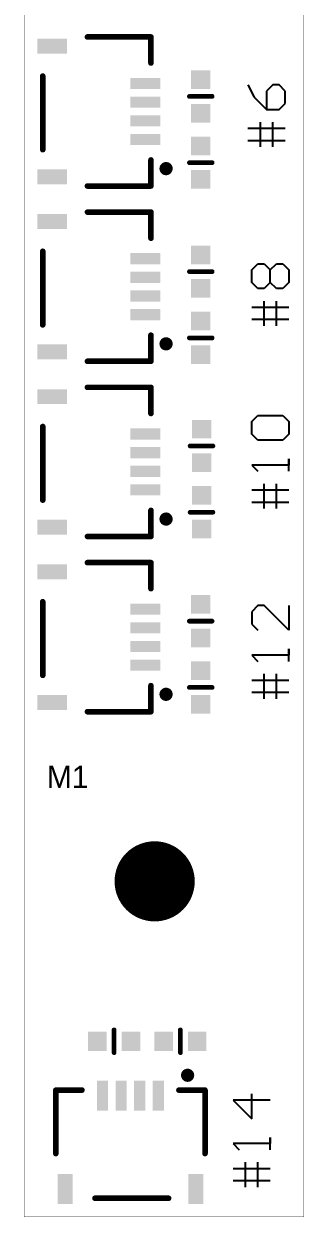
# Model space of a CAD drawing. Extents: x 385 to 449, y 85 to 220.
# Drawn here: x 385.26 to 392.77, y 151.63 to 183.63 of the extents above; entities that cross this region are included whole.
import ezdxf

# ---------------------------------------------------------------- set-up
doc = ezdxf.new("R2010")
doc.units = 0
for name, color, linetype in [('MECHANICAL1', 6, 'CONTINUOUS'), ('PADHOLELAYER', 156, 'CONTINUOUS'), ('TOPOVERLAY', 2, 'CONTINUOUS'), ('TOPPASTE', 8, 'CONTINUOUS')]:
    doc.layers.add(name, color=color, linetype=linetype)

msp = doc.modelspace()

# ---------------------------------------------------------------- linework, layer by layer
at = {"layer": 'MECHANICAL1', "const_width": 0.0127}
for points in [[(385.268, 151.633), (385.268, 219.633)], [(392.768, 151.633), (392.768, 200.933)], [(385.268, 151.633), (392.768, 151.633)]]:
    msp.add_lwpolyline(points, dxfattribs=at)
at = {"layer": 'MECHANICAL1', "const_width": 0.00635}
for points in [[(385.265, 151.633, 1), (385.271, 151.633, 1)], [(385.265, 151.633, 1), (385.271, 151.633, 1)], [(392.765, 151.633, 1), (392.771, 151.633, 1)], [(392.765, 151.633, 1), (392.771, 151.633, 1)]]:
    msp.add_lwpolyline(points, format="xyb", close=True, dxfattribs=at)
at = {"layer": 'PADHOLELAYER', "const_width": 1.075}
msp.add_lwpolyline([(388.23, 160.633, 1), (389.305, 160.633, 1)], format="xyb", close=True, dxfattribs=at)
at = {"layer": 'TOPOVERLAY'}
for p, q in [((391.268, 181.999), (391.435, 181.666)), ((391.935, 181.999), (391.768, 181.832)), ((391.768, 181.832), (391.768, 181.333)), ((392.101, 181.999), (391.935, 181.999)), ((392.268, 181.832), (392.101, 181.999)), ((392.268, 181.499), (392.268, 181.832)), ((391.435, 181.666), (391.768, 181.333)), ((392.101, 181.333), (392.268, 181.499)), ((391.768, 181.333), (392.101, 181.333)), ((391.601, 180.833), (391.601, 180.999)), ((391.935, 180.333), (391.935, 180.999)), ((391.268, 180.833), (392.268, 180.833)), ((391.601, 180.333), (391.601, 180.833)), ((392.268, 180.499), (391.268, 180.499)), ((391.368, 177.032), (391.535, 177.199)), ((391.368, 176.699), (391.368, 177.032)), ((391.535, 177.199), (391.701, 177.199)), ((391.701, 177.199), (391.868, 177.032)), ((391.868, 177.032), (392.035, 177.199)), ((391.868, 176.699), (391.868, 177.032)), ((392.035, 177.199), (392.201, 177.199)), ((392.201, 177.199), (392.368, 177.032)), ((392.368, 177.032), (392.368, 176.699)), ((391.535, 176.533), (391.368, 176.699)), ((391.868, 176.699), (391.701, 176.533)), ((392.035, 176.533), (391.868, 176.699)), ((392.368, 176.699), (392.201, 176.533)), ((391.701, 176.533), (391.535, 176.533)), ((392.201, 176.533), (392.035, 176.533)), ((391.701, 176.033), (391.701, 176.199)), ((392.035, 175.533), (392.035, 176.199)), ((391.368, 176.033), (392.368, 176.033)), ((391.701, 175.533), (391.701, 176.033)), ((392.368, 175.699), (391.368, 175.699)), ((391.368, 172.965), (391.535, 173.132)), ((391.368, 172.632), (391.368, 172.965)), ((391.535, 173.132), (392.201, 173.132)), ((392.201, 173.132), (392.368, 172.965)), ((392.368, 172.965), (392.368, 172.632)), ((391.535, 172.466), (391.368, 172.632)), ((392.368, 172.632), (392.201, 172.466)), ((392.201, 172.466), (391.535, 172.466)), ((392.368, 171.633), (392.368, 171.966)), ((392.368, 171.966), (392.368, 171.799)), ((392.368, 171.799), (391.368, 171.799)), ((391.368, 171.799), (391.535, 171.633)), ((391.701, 171.133), (391.701, 171.299)), ((392.035, 170.633), (392.035, 171.299)), ((391.368, 171.133), (392.368, 171.133)), ((391.701, 170.633), (391.701, 171.133)), ((392.368, 170.799), (391.368, 170.799)), ((391.535, 168.032), (391.368, 167.865)), ((391.368, 167.865), (391.368, 167.532)), ((391.701, 168.032), (391.535, 168.032)), ((392.368, 167.366), (391.701, 168.032)), ((392.368, 168.032), (392.368, 167.366)), ((391.368, 167.532), (391.535, 167.366)), ((392.368, 166.533), (392.368, 166.866)), ((392.368, 166.866), (392.368, 166.699)), ((392.368, 166.699), (391.368, 166.699)), ((391.368, 166.699), (391.535, 166.533)), ((391.701, 166.033), (391.701, 166.199)), ((392.035, 165.533), (392.035, 166.199)), ((391.368, 166.033), (392.368, 166.033)), ((391.701, 165.533), (391.701, 166.033)), ((392.368, 165.699), (391.368, 165.699)), ((391.368, 154.266), (391.368, 154.932)), ((391.868, 154.765), (390.868, 154.765)), ((390.868, 154.765), (391.368, 154.266)), ((391.868, 153.433), (391.868, 153.766)), ((391.868, 153.766), (391.868, 153.599)), ((391.868, 153.599), (390.868, 153.599)), ((390.868, 153.599), (391.035, 153.433)), ((391.201, 152.933), (391.201, 153.099)), ((391.535, 152.433), (391.535, 153.099)), ((390.868, 152.933), (391.868, 152.933)), ((391.201, 152.433), (391.201, 152.933)), ((391.868, 152.599), (390.868, 152.599))]:
    msp.add_line(p, q, dxfattribs=at)
for points, const_width in [([(386.966, 183.283), (388.668, 183.283)], 0.15), ([(388.668, 182.583), (388.668, 183.283)], 0.15), ([(385.768, 181.765), (385.768, 182.233)], 0.15), ([(385.768, 181.283), (385.768, 181.765)], 0.15), ([(389.699, 181.687), (390.308, 181.687)], 0.127), ([(385.768, 180.258), (385.768, 181.283)], 0.15), ([(385.768, 180.258), (385.768, 180.261)], 0.15), ([(388.668, 179.283), (388.668, 179.983)], 0.15), ([(389.699, 179.909), (390.308, 179.909)], 0.127), ([(386.966, 179.283), (388.668, 179.283)], 0.15), ([(386.966, 178.583), (388.668, 178.583)], 0.15), ([(388.668, 177.883), (388.668, 178.583)], 0.15), ([(385.768, 177.065), (385.768, 177.533)], 0.15), ([(385.768, 176.583), (385.768, 177.065)], 0.15), ([(389.699, 176.987), (390.308, 176.987)], 0.127), ([(385.768, 175.558), (385.768, 176.583)], 0.15), ([(385.768, 175.558), (385.768, 175.561)], 0.15), ([(388.668, 174.583), (388.668, 175.283)], 0.15), ([(389.699, 175.209), (390.308, 175.209)], 0.127), ([(386.966, 174.583), (388.668, 174.583)], 0.15), ([(386.966, 173.883), (388.668, 173.883)], 0.15), ([(388.668, 173.183), (388.668, 173.883)], 0.15), ([(385.768, 172.365), (385.768, 172.833)], 0.15), ([(385.768, 171.883), (385.768, 172.365)], 0.15), ([(389.719, 172.312), (390.329, 172.312)], 0.127), ([(385.768, 170.858), (385.768, 171.883)], 0.15), ([(385.768, 170.858), (385.768, 170.861)], 0.15), ([(388.668, 169.883), (388.668, 170.583)], 0.15), ([(389.719, 170.534), (390.329, 170.534)], 0.127), ([(386.966, 169.883), (388.668, 169.883)], 0.15), ([(386.966, 169.183), (388.668, 169.183)], 0.15), ([(388.668, 168.483), (388.668, 169.183)], 0.15), ([(385.768, 167.665), (385.768, 168.133)], 0.15), ([(385.768, 167.183), (385.768, 167.665)], 0.15), ([(389.699, 167.612), (390.308, 167.612)], 0.127), ([(385.768, 166.158), (385.768, 167.183)], 0.15), ([(385.768, 166.158), (385.768, 166.161)], 0.15), ([(388.668, 165.183), (388.668, 165.883)], 0.15), ([(389.699, 165.834), (390.308, 165.834)], 0.127), ([(386.966, 165.183), (388.668, 165.183)], 0.15), ([(387.679, 156.039), (387.679, 156.648)], 0.127), ([(389.457, 156.039), (389.457, 156.648)], 0.127), ([(386.118, 153.331), (386.118, 155.033)], 0.15), ([(386.118, 155.033), (386.818, 155.033)], 0.15), ([(389.418, 155.033), (390.118, 155.033)], 0.15), ([(390.118, 155.033), (390.118, 153.331)], 0.15), ([(387.168, 152.133), (387.636, 152.133)], 0.15), ([(387.636, 152.133), (388.118, 152.133)], 0.15), ([(388.118, 152.133), (389.143, 152.133)], 0.15), ([(389.14, 152.133), (389.143, 152.133)], 0.15)]:
    msp.add_lwpolyline(points, dxfattribs=dict(at, const_width=const_width))
for points, const_width in [([(386.928, 183.283, 1), (387.003, 183.283, 1)], 0.075), ([(388.63, 183.283, 1), (388.705, 183.283, 1)], 0.075), ([(388.63, 183.283, 1), (388.705, 183.283, 1)], 0.075), ([(388.63, 182.583, 1), (388.705, 182.583, 1)], 0.075), ([(385.73, 182.233, 1), (385.805, 182.233, 1)], 0.075), ([(385.73, 181.765, 1), (385.805, 181.765, 1)], 0.075), ([(385.73, 181.765, 1), (385.805, 181.765, 1)], 0.075), ([(389.667, 181.687, 1), (389.73, 181.687, 1)], 0.0635), ([(390.276, 181.687, 1), (390.34, 181.687, 1)], 0.0635), ([(385.73, 181.283, 1), (385.805, 181.283, 1)], 0.075), ([(385.73, 181.283, 1), (385.805, 181.283, 1)], 0.075), ([(385.73, 180.261, 1), (385.805, 180.261, 1)], 0.075), ([(385.73, 180.258, 1), (385.805, 180.258, 1)], 0.075), ([(385.73, 180.258, 1), (385.805, 180.258, 1)], 0.075), ([(388.63, 179.983, 1), (388.705, 179.983, 1)], 0.075), ([(389.015, 179.836, 1), (389.105, 179.836, 1)], 0.09), ([(389.027, 179.837, 1), (389.117, 179.837, 1)], 0.09), ([(389.667, 179.909, 1), (389.73, 179.909, 1)], 0.0635), ([(390.276, 179.909, 1), (390.34, 179.909, 1)], 0.0635), ([(386.928, 179.283, 1), (387.003, 179.283, 1)], 0.075), ([(388.63, 179.283, 1), (388.705, 179.283, 1)], 0.075), ([(388.63, 179.283, 1), (388.705, 179.283, 1)], 0.075), ([(386.928, 178.583, 1), (387.003, 178.583, 1)], 0.075), ([(388.63, 178.583, 1), (388.705, 178.583, 1)], 0.075), ([(388.63, 178.583, 1), (388.705, 178.583, 1)], 0.075), ([(388.63, 177.883, 1), (388.705, 177.883, 1)], 0.075), ([(385.73, 177.533, 1), (385.805, 177.533, 1)], 0.075), ([(385.73, 177.065, 1), (385.805, 177.065, 1)], 0.075), ([(385.73, 177.065, 1), (385.805, 177.065, 1)], 0.075), ([(389.667, 176.987, 1), (389.73, 176.987, 1)], 0.0635), ([(390.276, 176.987, 1), (390.34, 176.987, 1)], 0.0635), ([(385.73, 176.583, 1), (385.805, 176.583, 1)], 0.075), ([(385.73, 176.583, 1), (385.805, 176.583, 1)], 0.075), ([(385.73, 175.561, 1), (385.805, 175.561, 1)], 0.075), ([(385.73, 175.558, 1), (385.805, 175.558, 1)], 0.075), ([(385.73, 175.558, 1), (385.805, 175.558, 1)], 0.075), ([(388.63, 175.283, 1), (388.705, 175.283, 1)], 0.075), ([(389.015, 175.136, 1), (389.105, 175.136, 1)], 0.09), ([(389.027, 175.137, 1), (389.117, 175.137, 1)], 0.09), ([(389.667, 175.209, 1), (389.73, 175.209, 1)], 0.0635), ([(390.276, 175.209, 1), (390.34, 175.209, 1)], 0.0635), ([(386.928, 174.583, 1), (387.003, 174.583, 1)], 0.075), ([(388.63, 174.583, 1), (388.705, 174.583, 1)], 0.075), ([(388.63, 174.583, 1), (388.705, 174.583, 1)], 0.075), ([(386.928, 173.883, 1), (387.003, 173.883, 1)], 0.075), ([(388.63, 173.883, 1), (388.705, 173.883, 1)], 0.075), ([(388.63, 173.883, 1), (388.705, 173.883, 1)], 0.075), ([(388.63, 173.183, 1), (388.705, 173.183, 1)], 0.075), ([(385.73, 172.833, 1), (385.805, 172.833, 1)], 0.075), ([(385.73, 172.365, 1), (385.805, 172.365, 1)], 0.075), ([(385.73, 172.365, 1), (385.805, 172.365, 1)], 0.075), ([(389.687, 172.312, 1), (389.751, 172.312, 1)], 0.0635), ([(390.297, 172.312, 1), (390.36, 172.312, 1)], 0.0635), ([(385.73, 171.883, 1), (385.805, 171.883, 1)], 0.075), ([(385.73, 171.883, 1), (385.805, 171.883, 1)], 0.075), ([(385.73, 170.861, 1), (385.805, 170.861, 1)], 0.075), ([(385.73, 170.858, 1), (385.805, 170.858, 1)], 0.075), ([(385.73, 170.858, 1), (385.805, 170.858, 1)], 0.075), ([(388.63, 170.583, 1), (388.705, 170.583, 1)], 0.075), ([(389.687, 170.534, 1), (389.751, 170.534, 1)], 0.0635), ([(390.297, 170.534, 1), (390.36, 170.534, 1)], 0.0635), ([(389.015, 170.436, 1), (389.105, 170.436, 1)], 0.09), ([(389.027, 170.437, 1), (389.117, 170.437, 1)], 0.09), ([(386.928, 169.883, 1), (387.003, 169.883, 1)], 0.075), ([(388.63, 169.883, 1), (388.705, 169.883, 1)], 0.075), ([(388.63, 169.883, 1), (388.705, 169.883, 1)], 0.075), ([(386.928, 169.183, 1), (387.003, 169.183, 1)], 0.075), ([(388.63, 169.183, 1), (388.705, 169.183, 1)], 0.075), ([(388.63, 169.183, 1), (388.705, 169.183, 1)], 0.075), ([(388.63, 168.483, 1), (388.705, 168.483, 1)], 0.075), ([(385.73, 168.133, 1), (385.805, 168.133, 1)], 0.075), ([(385.73, 167.665, 1), (385.805, 167.665, 1)], 0.075), ([(385.73, 167.665, 1), (385.805, 167.665, 1)], 0.075), ([(389.667, 167.612, 1), (389.73, 167.612, 1)], 0.0635), ([(390.276, 167.612, 1), (390.34, 167.612, 1)], 0.0635), ([(385.73, 167.183, 1), (385.805, 167.183, 1)], 0.075), ([(385.73, 167.183, 1), (385.805, 167.183, 1)], 0.075), ([(385.73, 166.161, 1), (385.805, 166.161, 1)], 0.075), ([(385.73, 166.158, 1), (385.805, 166.158, 1)], 0.075), ([(385.73, 166.158, 1), (385.805, 166.158, 1)], 0.075), ([(388.63, 165.883, 1), (388.705, 165.883, 1)], 0.075), ([(389.015, 165.736, 1), (389.105, 165.736, 1)], 0.09), ([(389.027, 165.737, 1), (389.117, 165.737, 1)], 0.09), ([(389.667, 165.834, 1), (389.73, 165.834, 1)], 0.0635), ([(390.276, 165.834, 1), (390.34, 165.834, 1)], 0.0635), ([(386.928, 165.183, 1), (387.003, 165.183, 1)], 0.075), ([(388.63, 165.183, 1), (388.705, 165.183, 1)], 0.075), ([(388.63, 165.183, 1), (388.705, 165.183, 1)], 0.075), ([(387.647, 156.648, 1), (387.711, 156.648, 1)], 0.0635), ([(389.425, 156.648, 1), (389.489, 156.648, 1)], 0.0635), ([(387.647, 156.039, 1), (387.711, 156.039, 1)], 0.0635), ([(389.425, 156.039, 1), (389.489, 156.039, 1)], 0.0635), ([(389.519, 155.437, 1), (389.609, 155.437, 1)], 0.09), ([(389.519, 155.425, 1), (389.609, 155.425, 1)], 0.09), ([(386.08, 155.033, 1), (386.155, 155.033, 1)], 0.075), ([(386.08, 155.033, 1), (386.155, 155.033, 1)], 0.075), ([(386.78, 155.033, 1), (386.855, 155.033, 1)], 0.075), ([(389.38, 155.033, 1), (389.455, 155.033, 1)], 0.075), ([(390.08, 155.033, 1), (390.155, 155.033, 1)], 0.075), ([(390.08, 155.033, 1), (390.155, 155.033, 1)], 0.075), ([(386.08, 153.331, 1), (386.155, 153.331, 1)], 0.075), ([(390.08, 153.331, 1), (390.155, 153.331, 1)], 0.075), ([(387.13, 152.133, 1), (387.205, 152.133, 1)], 0.075), ([(387.598, 152.133, 1), (387.673, 152.133, 1)], 0.075), ([(387.598, 152.133, 1), (387.673, 152.133, 1)], 0.075), ([(388.08, 152.133, 1), (388.155, 152.133, 1)], 0.075), ([(388.08, 152.133, 1), (388.155, 152.133, 1)], 0.075), ([(389.103, 152.133, 1), (389.178, 152.133, 1)], 0.075), ([(389.105, 152.133, 1), (389.18, 152.133, 1)], 0.075), ([(389.105, 152.133, 1), (389.18, 152.133, 1)], 0.075)]:
    msp.add_lwpolyline(points, format="xyb", close=True, dxfattribs=dict(at, const_width=const_width))
at = {"layer": 'TOPOVERLAY', "const_width": 0.18}
for points in [[(389.072, 179.837, -28.866956), (389.06, 179.836)], [(389.072, 175.137, -28.866956), (389.06, 175.136)], [(389.072, 170.437, -28.866956), (389.06, 170.436)], [(389.072, 165.737, -28.866956), (389.06, 165.736)], [(389.564, 155.437, -28.866956), (389.564, 155.425)]]:
    msp.add_lwpolyline(points, format="xyb", dxfattribs=at)
at = {"layer": 'TOPPASTE'}
for points in [[(385.618, 182.833), (386.418, 182.833), (385.618, 183.233), (386.418, 183.233)], [(388.918, 182.183), (388.118, 182.183), (388.918, 181.883), (388.118, 181.883)], [(390.263, 181.887), (390.263, 182.387), (389.743, 181.887), (389.743, 182.387)], [(388.918, 181.683), (388.118, 181.683), (388.918, 181.383), (388.118, 181.383)], [(390.263, 180.987), (390.263, 181.487), (389.743, 180.987), (389.743, 181.487)], [(388.918, 181.183), (388.118, 181.183), (388.918, 180.883), (388.118, 180.883)], [(388.918, 180.683), (388.118, 180.683), (388.918, 180.383), (388.118, 180.383)], [(389.743, 180.609), (389.743, 180.109), (390.263, 180.609), (390.263, 180.109)], [(385.618, 179.333), (386.418, 179.333), (385.618, 179.733), (386.418, 179.733)], [(389.743, 179.709), (389.743, 179.209), (390.263, 179.709), (390.263, 179.209)], [(385.618, 178.133), (386.418, 178.133), (385.618, 178.533), (386.418, 178.533)], [(390.263, 177.187), (390.263, 177.687), (389.743, 177.187), (389.743, 177.687)], [(388.918, 177.483), (388.118, 177.483), (388.918, 177.183), (388.118, 177.183)], [(388.918, 176.983), (388.118, 176.983), (388.918, 176.683), (388.118, 176.683)], [(390.263, 176.287), (390.263, 176.787), (389.743, 176.287), (389.743, 176.787)], [(388.918, 176.483), (388.118, 176.483), (388.918, 176.183), (388.118, 176.183)], [(388.918, 175.983), (388.118, 175.983), (388.918, 175.683), (388.118, 175.683)], [(389.743, 175.909), (389.743, 175.409), (390.263, 175.909), (390.263, 175.409)], [(385.618, 174.633), (386.418, 174.633), (385.618, 175.033), (386.418, 175.033)], [(389.743, 175.009), (389.743, 174.509), (390.263, 175.009), (390.263, 174.509)], [(385.618, 173.433), (386.418, 173.433), (385.618, 173.833), (386.418, 173.833)], [(390.284, 172.512), (390.284, 173.012), (389.764, 172.512), (389.764, 173.012)], [(388.918, 172.783), (388.118, 172.783), (388.918, 172.483), (388.118, 172.483)], [(388.918, 172.283), (388.118, 172.283), (388.918, 171.983), (388.118, 171.983)], [(390.284, 171.612), (390.284, 172.112), (389.764, 171.612), (389.764, 172.112)], [(388.918, 171.783), (388.118, 171.783), (388.918, 171.483), (388.118, 171.483)], [(388.918, 171.283), (388.118, 171.283), (388.918, 170.983), (388.118, 170.983)], [(389.764, 171.234), (389.764, 170.734), (390.284, 171.234), (390.284, 170.734)], [(385.618, 169.933), (386.418, 169.933), (385.618, 170.333), (386.418, 170.333)], [(389.764, 170.334), (389.764, 169.834), (390.284, 170.334), (390.284, 169.834)], [(385.618, 168.733), (386.418, 168.733), (385.618, 169.133), (386.418, 169.133)], [(388.918, 168.083), (388.118, 168.083), (388.918, 167.783), (388.118, 167.783)], [(390.263, 167.812), (390.263, 168.312), (389.743, 167.812), (389.743, 168.312)], [(388.918, 167.583), (388.118, 167.583), (388.918, 167.283), (388.118, 167.283)], [(390.263, 166.912), (390.263, 167.412), (389.743, 166.912), (389.743, 167.412)], [(388.918, 167.083), (388.118, 167.083), (388.918, 166.783), (388.118, 166.783)], [(388.918, 166.583), (388.118, 166.583), (388.918, 166.283), (388.118, 166.283)], [(389.743, 166.534), (389.743, 166.034), (390.263, 166.534), (390.263, 166.034)], [(385.618, 165.233), (386.418, 165.233), (385.618, 165.633), (386.418, 165.633)], [(389.743, 165.634), (389.743, 165.134), (390.263, 165.634), (390.263, 165.134)], [(387.479, 156.603), (386.979, 156.603), (387.479, 156.083), (386.979, 156.083)], [(388.379, 156.603), (387.879, 156.603), (388.379, 156.083), (387.879, 156.083)], [(388.757, 156.083), (389.257, 156.083), (388.757, 156.603), (389.257, 156.603)], [(389.657, 156.083), (390.157, 156.083), (389.657, 156.603), (390.157, 156.603)], [(387.218, 155.283), (387.218, 154.483), (387.518, 155.283), (387.518, 154.483)], [(387.718, 155.283), (387.718, 154.483), (388.018, 155.283), (388.018, 154.483)], [(388.218, 155.283), (388.218, 154.483), (388.518, 155.283), (388.518, 154.483)], [(388.718, 155.283), (388.718, 154.483), (389.018, 155.283), (389.018, 154.483)], [(386.568, 151.983), (386.568, 152.783), (386.168, 151.983), (386.168, 152.783)], [(390.068, 151.983), (390.068, 152.783), (389.668, 151.983), (389.668, 152.783)]]:
    msp.add_solid(points, dxfattribs=at)

# ---------------------------------------------------------------- texts
at = {"layer": 'TOPOVERLAY'}
msp.add_text('M1', height=0.6, dxfattribs=at).set_placement((385.878, 163.133))

doc.saveas('drawing.dxf')
